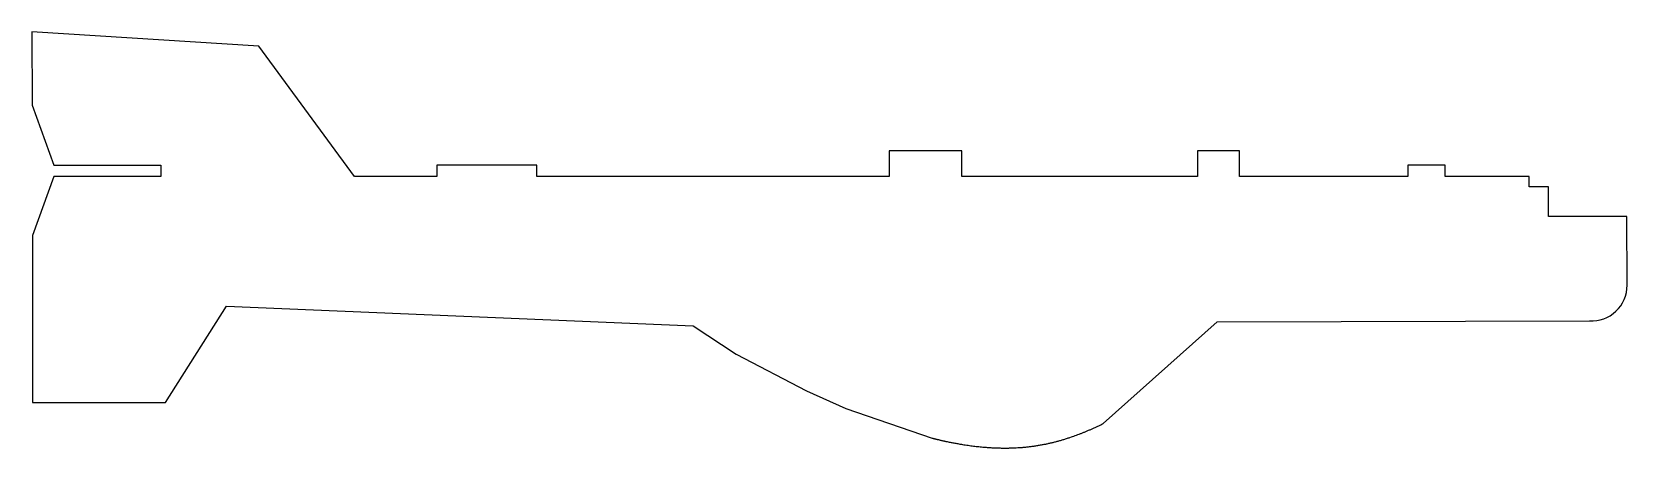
# Model space of a CAD drawing. Header units: millimetres. Extents: x -113 to 243, y 543 to 635.
import ezdxf

# ---------------------------------------------------------------- set-up
doc = ezdxf.new("R2010")
doc.units = ezdxf.units.MM
doc.layers.get('0').update_dxf_attribs({"linetype": 'CONTINUOUS'})

msp = doc.modelspace()

# ---------------------------------------------------------------- linework, layer by layer
for p, q in [((-62.29, 632.28), (-112.82, 635.43)), ((-112.82, 635.43), (-112.77, 619.1)), ((-40.98, 603.24), (-62.29, 632.28)), ((-112.77, 619.1), (-107.97, 605.77)), ((94.35, 608.95), (78.17, 608.95)), ((78.17, 608.95), (78.17, 603.24)), ((94.35, 603.24), (94.35, 608.95)), ((156.17, 608.95), (146.87, 608.95)), ((146.87, 608.95), (146.87, 603.24)), ((156.17, 603.24), (156.17, 608.95)), ((-107.97, 605.77), (-84.1, 605.77)), ((-84.1, 605.77), (-84.1, 603.24)), ((-0.35, 605.77), (-22.62, 605.77)), ((-22.62, 605.77), (-22.62, 603.24)), ((-0.35, 603.24), (-0.35, 605.77)), ((202.02, 605.77), (193.69, 605.77)), ((193.69, 605.77), (193.69, 603.24)), ((202.02, 603.24), (202.02, 605.77)), ((-107.93, 603.24), (-112.71, 590.14)), ((-84.1, 603.24), (-107.93, 603.24)), ((-22.62, 603.24), (-40.98, 603.24)), ((78.17, 603.24), (-0.35, 603.24)), ((146.87, 603.24), (94.35, 603.24)), ((193.69, 603.24), (156.17, 603.24)), ((220.7, 603.24), (202.02, 603.24)), ((220.7, 600.96), (220.7, 603.24)), ((225.04, 600.97), (220.7, 600.96)), ((225.06, 594.33), (225.04, 600.97)), ((242.5, 594.37), (225.06, 594.33)), ((242.53, 579.04), (242.5, 594.37)), ((-112.71, 590.14), (-112.71, 552.98)), ((-83.08, 552.98), (-69.48, 574.38)), ((-69.48, 574.38), (34.47, 570.06)), ((34.47, 570.06), (44.05, 563.73)), ((125.82, 548.27), (151.18, 570.94)), ((151.18, 570.94), (234.13, 571.14)), ((44.05, 563.73), (59.73, 555.57)), ((59.73, 555.57), (68.53, 551.64)), ((-112.71, 552.98), (-83.08, 552.98)), ((68.53, 551.64), (87.74, 545.03))]:
    msp.add_line(p, q)
msp.add_arc((234.64, 579.02), 7.9, -93.6619, 0.1372)
msp.add_open_spline([(87.74, 545.03), (89.03, 544.7), (91.64, 544.09), (95.63, 543.34), (101.13, 542.68), (108.44, 542.71), (114.84, 543.84), (120.11, 545.63), (123.88, 547.31), (125.82, 548.27)], degree=5)

doc.saveas('drawing.dxf')
